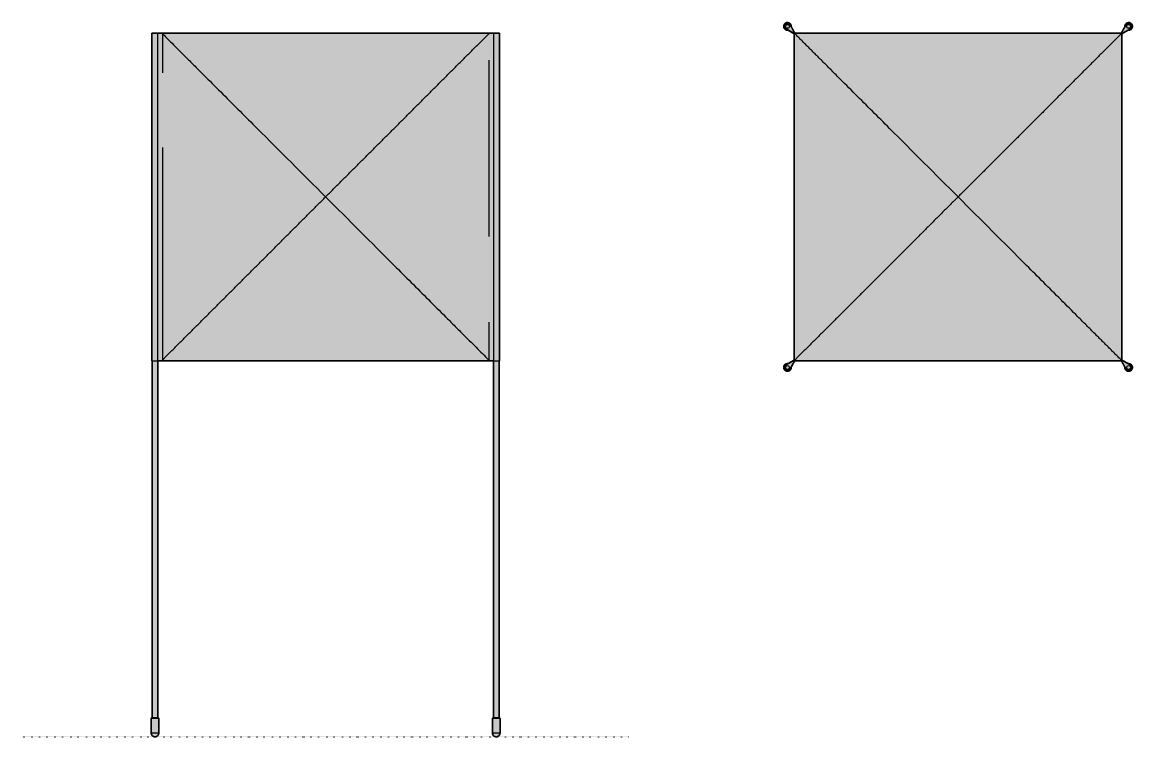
# Model space of a CAD drawing. Header units: millimetres. Extents: x 0 to 1169, y 0 to 752.
import ezdxf

# ---------------------------------------------------------------- set-up
doc = ezdxf.new("R2010")
doc.units = ezdxf.units.MM
doc.linetypes.add('Dots', pattern=[1, 0, -1])
doc.layers.add('Blocks', color=7, linetype='Continuous')
doc.layers.add('Blocks$Fill', color=7, linetype='Continuous', true_color=0xffffff)
for name, color, linetype, lineweight, true_color in [('Blocks$Inner', 7, 'Continuous', 25, 0x007f00), ('Blocks$Outline', 7, 'Continuous', 35, 0xff3f3f), ('Groud', 7, 'Dots', 25, 0x243775)]:
    doc.layers.add(name, color=color, linetype=linetype, lineweight=lineweight, true_color=true_color)

# ---------------------------------------------------------------- blocks, each defined once
blk = doc.blocks.new('Paper Cube Floor Lamp Top')
at = {"layer": 'Blocks$Fill'}
blk.add_hatch(color=256, dxfattribs=at).paths.add_polyline_path([(82.5, -173.8), (82.4, -173.8), (82.4, -173.8), (82.3, -173.8), (82.2, -173.8), (82.1, -173.8), (82.1, -173.8), (82, -173.8), (81.9, -173.8), (81.8, -173.8), (81.8, -173.8), (81.7, -173.8), (81.6, -173.9), (81.5, -173.9), (81.5, -173.9), (81.4, -173.9), (81.3, -173.9), (81.2, -173.9), (81.2, -173.9), (81.1, -174), (81, -174), (80.9, -174), (80.9, -174), (80.8, -174.1), (80.7, -174.1), (80.6, -174.1), (80.6, -174.1), (80.5, -174.2), (80.4, -174.2), (80.4, -174.2), (80.3, -174.3), (80.2, -174.3), (80.1, -174.4), (80.1, -174.4), (80, -174.4), (79.9, -174.5), (79.9, -174.5), (79.8, -174.6), (79.8, -174.6), (79.7, -174.7), (79.6, -174.7), (79.6, -174.8), (79.5, -174.8), (79.5, -174.9), (79.4, -174.9), (79.3, -175), (79.3, -175), (79.2, -175.1), (79.2, -175.1), (79.1, -175.2), (79.1, -175.3), (79, -175.3), (79, -175.4), (78.9, -175.4), (78.9, -175.5), (78.9, -175.6), (78.8, -175.6), (78.8, -175.7), (78.7, -175.7), (78.7, -175.8), (78.7, -175.9), (78.6, -175.9), (78.6, -176), (78.6, -176.1), (78.5, -176.1), (78.5, -176.2), (78.5, -176.3), (78.4, -176.3), (78.4, -176.4), (78.4, -176.5), (78.4, -176.5), (78.3, -176.6), (78.3, -176.7), (78.3, -176.7), (78.3, -176.8), (78.3, -176.9), (78.2, -177), (78.2, -177), (78.2, -177.1), (78.2, -177.2), (78.2, -177.3), (78.2, -177.3), (78.2, -177.4), (78.2, -177.5), (78.2, -177.6), (78.2, -177.7), (78.1, -177.7), (78.1, -177.8), (78.1, -177.9), (78.2, -178), (78.2, -178), (78.2, -178.1), (78.2, -178.2), (78.2, -178.3), (78.2, -178.4), (78.2, -178.4), (78.2, -178.5), (78.2, -178.6), (78.2, -178.7), (78.3, -178.7), (78.3, -178.8), (78.3, -178.9), (78.3, -179), (78.3, -179), (78.4, -179.1), (78.4, -179.2), (78.4, -179.3), (78.4, -179.3), (78.5, -179.4), (78.5, -179.5), (78.5, -179.6), (78.6, -179.6), (78.6, -179.7), (78.7, -179.8), (78.7, -179.8), (78.7, -179.9), (78.8, -180), (78.8, -180), (78.9, -180.1), (78.9, -180.1), (78.9, -180.2), (79, -180.3), (79, -180.3), (79.1, -180.4), (79.1, -180.4), (79.2, -180.5), (79.2, -180.5), (79.3, -180.6), (79.3, -180.6), (79.4, -180.7), (79.4, -180.7), (79.5, -180.8), (79.5, -180.8), (79.6, -180.9), (79.6, -180.9), (79.7, -181), (79.8, -181), (79.8, -181.1), (79.9, -181.1), (79.9, -181.2), (80, -181.2), (80.1, -181.2), (80.1, -181.3), (80.2, -181.3), (80.3, -181.4), (80.3, -181.4), (80.4, -181.4), (80.5, -181.5), (80.6, -181.5), (80.6, -181.5), (80.7, -181.5), (80.8, -181.6), (80.8, -181.6), (80.9, -181.6), (81, -181.6), (81.1, -181.7), (81.1, -181.7), (81.2, -181.7), (81.3, -181.7), (81.4, -181.7), (81.5, -181.8), (81.5, -181.8), (81.6, -181.8), (81.7, -181.8), (81.8, -181.8), (81.8, -181.8), (81.9, -181.8), (82, -181.8), (82.1, -181.8), (82.2, -181.8), (82.2, -181.8), (82.3, -181.8), (82.4, -181.8), (82.5, -181.8), (82.5, -181.8), (82.6, -181.8), (82.7, -181.8), (82.8, -181.8), (82.9, -181.8), (82.9, -181.7), (83, -181.7), (83.1, -181.7), (83.1, -181.7), (83.2, -181.7), (83.3, -181.7), (83.4, -181.6), (83.4, -181.6), (83.5, -181.6), (83.6, -181.6), (83.6, -181.5), (83.7, -181.5), (83.8, -181.5), (83.8, -181.4), (83.9, -181.4), (84, -181.4), (84, -181.3), (84.1, -181.3), (84.2, -181.3), (84.2, -181.2), (84.3, -181.2), (84.3, -181.2), (84.4, -181.1), (84.5, -181.1), (84.5, -181), (84.6, -181), (84.7, -180.9), (84.7, -180.9), (84.8, -180.8), (84.8, -180.8), (84.9, -180.7), (84.9, -180.7), (85, -180.6), (85.1, -180.6), (85.1, -180.5), (85.2, -180.5), (85.2, -180.4), (85.3, -180.3), (85.3, -180.3), (85.4, -180.2), (85.4, -180.1), (85.4, -180.1), (85.5, -180), (85.5, -180), (85.6, -179.9), (85.6, -179.8), (85.7, -179.8), (85.7, -179.7), (85.7, -179.6), (85.8, -179.5), (85.8, -179.5), (85.8, -179.4), (85.9, -179.3), (85.9, -179.3), (85.9, -179.2), (85.9, -179.1), (86, -179), (86, -179), (86, -178.9), (86, -178.8), (86, -178.7), (86.1, -178.7), (86.1, -178.6), (86.1, -178.5), (86.1, -178.4), (86.1, -178.4), (86.1, -178.3), (86.1, -178.2), (86.1, -178.1), (86.1, -178.1), (86.1, -178), (86.1, -177.9), (86.1, -177.8), (86.1, -177.8), (86.1, -177.7), (86.1, -177.6), (86.1, -177.5), (86.1, -177.5), (89.9, -170.7), (433.5, -170.7), (437.3, -177.5), (437.3, -177.5), (437.3, -177.6), (437.3, -177.7), (437.3, -177.8), (437.3, -177.8), (437.3, -177.9), (437.3, -178), (437.3, -178.1), (437.3, -178.1), (437.3, -178.2), (437.3, -178.3), (437.3, -178.4), (437.3, -178.4), (437.4, -178.5), (437.4, -178.6), (437.4, -178.7), (437.4, -178.7), (437.4, -178.8), (437.4, -178.9), (437.5, -179), (437.5, -179), (437.5, -179.1), (437.5, -179.2), (437.6, -179.3), (437.6, -179.3), (437.6, -179.4), (437.6, -179.5), (437.7, -179.5), (437.7, -179.6), (437.8, -179.7), (437.8, -179.8), (437.8, -179.8), (437.9, -179.9), (437.9, -180), (438, -180), (438, -180.1), (438, -180.2), (438.1, -180.2), (438.1, -180.3), (438.2, -180.3), (438.2, -180.4), (438.3, -180.5), (438.3, -180.5), (438.4, -180.6), (438.5, -180.6), (438.5, -180.7), (438.6, -180.7), (438.6, -180.8), (438.7, -180.8), (438.7, -180.9), (438.8, -180.9), (438.9, -181), (438.9, -181), (439, -181.1), (439, -181.1), (439.1, -181.2), (439.2, -181.2), (439.2, -181.2), (439.3, -181.3), (439.4, -181.3), (439.4, -181.4), (439.5, -181.4), (439.5, -181.4), (439.6, -181.5), (439.7, -181.5), (439.7, -181.5), (439.8, -181.5), (439.9, -181.6), (440, -181.6), (440, -181.6), (440.1, -181.6), (440.2, -181.7), (440.2, -181.7), (440.3, -181.7), (440.4, -181.7), (440.5, -181.7), (440.5, -181.7), (440.6, -181.8), (440.7, -181.8), (440.8, -181.8), (440.8, -181.8), (440.9, -181.8), (441, -181.8), (441.1, -181.8), (441.1, -181.8), (441.2, -181.8), (441.3, -181.8), (441.4, -181.8), (441.5, -181.8), (441.5, -181.8), (441.6, -181.8), (441.7, -181.8), (441.8, -181.8), (441.9, -181.8), (441.9, -181.8), (442, -181.8), (442.1, -181.7), (442.2, -181.7), (442.2, -181.7), (442.3, -181.7), (442.4, -181.7), (442.5, -181.6), (442.5, -181.6), (442.6, -181.6), (442.7, -181.6), (442.8, -181.5), (442.8, -181.5), (442.9, -181.5), (443, -181.4), (443, -181.4), (443.1, -181.4), (443.2, -181.3), (443.3, -181.3), (443.3, -181.3), (443.4, -181.2), (443.5, -181.2), (443.5, -181.1), (443.6, -181.1), (443.6, -181.1), (443.7, -181), (443.8, -181), (443.8, -180.9), (443.9, -180.9), (443.9, -180.8), (444, -180.8), (444, -180.7), (444.1, -180.7), (444.1, -180.6), (444.2, -180.6), (444.2, -180.5), (444.3, -180.5), (444.3, -180.4), (444.4, -180.4), (444.4, -180.3), (444.5, -180.2), (444.5, -180.2), (444.6, -180.1), (444.6, -180.1), (444.6, -180), (444.7, -179.9), (444.7, -179.9), (444.8, -179.8), (444.8, -179.7), (444.8, -179.7), (444.9, -179.6), (444.9, -179.5), (444.9, -179.5), (445, -179.4), (445, -179.3), (445, -179.2), (445.1, -179.2), (445.1, -179.1), (445.1, -179), (445.1, -178.9), (445.2, -178.9), (445.2, -178.8), (445.2, -178.7), (445.2, -178.6), (445.2, -178.6), (445.2, -178.5), (445.2, -178.4), (445.3, -178.3), (445.3, -178.2), (445.3, -178.2), (445.3, -178.1), (445.3, -178), (445.3, -177.9), (445.3, -177.8), (445.3, -177.8), (445.3, -177.7), (445.3, -177.6), (445.3, -177.5), (445.3, -177.5), (445.3, -177.4), (445.3, -177.3), (445.2, -177.2), (445.2, -177.2), (445.2, -177.1), (445.2, -177), (445.2, -176.9), (445.2, -176.9), (445.2, -176.8), (445.1, -176.7), (445.1, -176.6), (445.1, -176.6), (445.1, -176.5), (445, -176.4), (445, -176.4), (445, -176.3), (445, -176.2), (444.9, -176.2), (444.9, -176.1), (444.9, -176), (444.8, -176), (444.8, -175.9), (444.8, -175.8), (444.7, -175.8), (444.7, -175.7), (444.7, -175.6), (444.6, -175.6), (444.6, -175.5), (444.5, -175.5), (444.5, -175.4), (444.4, -175.3), (444.4, -175.3), (444.3, -175.2), (444.3, -175.2), (444.2, -175.1), (444.2, -175.1), (444.1, -175), (444.1, -174.9), (444, -174.9), (444, -174.8), (443.9, -174.8), (443.8, -174.7), (443.8, -174.7), (443.7, -174.6), (443.7, -174.6), (443.6, -174.6), (443.5, -174.5), (443.5, -174.5), (443.4, -174.4), (443.3, -174.4), (443.3, -174.3), (443.2, -174.3), (443.1, -174.3), (443.1, -174.2), (443, -174.2), (442.9, -174.2), (442.9, -174.1), (442.8, -174.1), (442.7, -174.1), (442.6, -174.1), (442.6, -174), (442.5, -174), (442.4, -174), (442.3, -174), (442.3, -173.9), (442.2, -173.9), (442.1, -173.9), (442, -173.9), (442, -173.9), (441.9, -173.9), (441.8, -173.9), (441.7, -173.8), (441.7, -173.8), (441.6, -173.8), (441.5, -173.8), (441.5, -173.8), (441.4, -173.8), (441.3, -173.8), (441.2, -173.8), (441.2, -173.8), (441.1, -173.8), (441, -173.8), (440.9, -173.8), (434.2, -170), (434.2, 1.8), (434.2, 173.5), (440.9, 177.3), (441, 177.3), (441.1, 177.3), (441.2, 177.3), (441.2, 177.3), (441.3, 177.3), (441.4, 177.3), (441.5, 177.3), (441.5, 177.3), (441.6, 177.3), (441.7, 177.3), (441.8, 177.4), (441.8, 177.4), (441.9, 177.4), (442, 177.4), (442.1, 177.4), (442.1, 177.4), (442.2, 177.4), (442.3, 177.4), (442.4, 177.5), (442.4, 177.5), (442.5, 177.5), (442.6, 177.5), (442.7, 177.6), (442.7, 177.6), (442.8, 177.6), (442.9, 177.6), (442.9, 177.7), (443, 177.7), (443.1, 177.7), (443.2, 177.8), (443.2, 177.8), (443.3, 177.9), (443.4, 177.9), (443.4, 177.9), (443.5, 178), (443.6, 178), (443.6, 178.1), (443.7, 178.1), (443.7, 178.2), (443.8, 178.2), (443.9, 178.3), (443.9, 178.3), (444, 178.4), (444, 178.4), (444.1, 178.5), (444.2, 178.5), (444.2, 178.6), (444.3, 178.6), (444.3, 178.7), (444.4, 178.8), (444.4, 178.8), (444.5, 178.9), (444.5, 178.9), (444.5, 179), (444.6, 179.1), (444.6, 179.1), (444.7, 179.2), (444.7, 179.2), (444.7, 179.3), (444.8, 179.4), (444.8, 179.4), (444.9, 179.5), (444.9, 179.6), (444.9, 179.6), (444.9, 179.7), (445, 179.8), (445, 179.8), (445, 179.9), (445.1, 180), (445.1, 180), (445.1, 180.1), (445.1, 180.2), (445.1, 180.3), (445.2, 180.3), (445.2, 180.4), (445.2, 180.5), (445.2, 180.5), (445.2, 180.6), (445.2, 180.7), (445.3, 180.8), (445.3, 180.8), (445.3, 180.9), (445.3, 181), (445.3, 181.1), (445.3, 181.2), (445.3, 181.2), (445.3, 181.3), (445.3, 181.4), (445.3, 181.5), (445.3, 181.5), (445.3, 181.6), (445.3, 181.7), (445.3, 181.8), (445.3, 181.9), (445.2, 181.9), (445.2, 182), (445.2, 182.1), (445.2, 182.2), (445.2, 182.3), (445.2, 182.3), (445.1, 182.4), (445.1, 182.5), (445.1, 182.6), (445.1, 182.6), (445, 182.7), (445, 182.8), (445, 182.8), (445, 182.9), (444.9, 183), (444.9, 183.1), (444.9, 183.1), (444.8, 183.2), (444.8, 183.3), (444.8, 183.3), (444.7, 183.4), (444.7, 183.5), (444.6, 183.5), (444.6, 183.6), (444.5, 183.6), (444.5, 183.7), (444.5, 183.8), (444.4, 183.8), (444.4, 183.9), (444.3, 183.9), (444.3, 184), (444.2, 184), (444.2, 184.1), (444.1, 184.2), (444.1, 184.2), (444, 184.3), (444, 184.3), (443.9, 184.3), (443.9, 184.4), (443.8, 184.4), (443.7, 184.5), (443.7, 184.5), (443.6, 184.6), (443.6, 184.6), (443.5, 184.7), (443.4, 184.7), (443.4, 184.7), (443.3, 184.8), (443.2, 184.8), (443.2, 184.9), (443.1, 184.9), (443, 184.9), (443, 185), (442.9, 185), (442.8, 185), (442.7, 185.1), (442.7, 185.1), (442.6, 185.1), (442.5, 185.1), (442.4, 185.2), (442.4, 185.2), (442.3, 185.2), (442.2, 185.2), (442.1, 185.2), (442.1, 185.2), (442, 185.3), (441.9, 185.3), (441.8, 185.3), (441.8, 185.3), (441.7, 185.3), (441.6, 185.3), (441.5, 185.3), (441.4, 185.3), (441.4, 185.3), (441.3, 185.3), (441.2, 185.3), (441.1, 185.3), (441, 185.3), (441, 185.3), (440.9, 185.3), (440.8, 185.3), (440.7, 185.3), (440.7, 185.3), (440.6, 185.3), (440.5, 185.2), (440.4, 185.2), (440.4, 185.2), (440.3, 185.2), (440.2, 185.2), (440.1, 185.2), (440.1, 185.1), (440, 185.1), (439.9, 185.1), (439.9, 185.1), (439.8, 185), (439.7, 185), (439.7, 185), (439.6, 184.9), (439.5, 184.9), (439.5, 184.9), (439.4, 184.9), (439.3, 184.8), (439.3, 184.8), (439.2, 184.7), (439.2, 184.7), (439.1, 184.7), (439, 184.6), (439, 184.6), (438.9, 184.5), (438.8, 184.5), (438.8, 184.4), (438.7, 184.4), (438.7, 184.3), (438.6, 184.3), (438.6, 184.2), (438.5, 184.2), (438.4, 184.1), (438.4, 184.1), (438.3, 184), (438.3, 184), (438.2, 183.9), (438.2, 183.8), (438.1, 183.8), (438.1, 183.7), (438, 183.7), (438, 183.6), (438, 183.5), (437.9, 183.5), (437.9, 183.4), (437.8, 183.3), (437.8, 183.3), (437.8, 183.2), (437.7, 183.1), (437.7, 183), (437.6, 183), (437.6, 182.9), (437.6, 182.8), (437.6, 182.8), (437.5, 182.7), (437.5, 182.6), (437.5, 182.5), (437.5, 182.5), (437.4, 182.4), (437.4, 182.3), (437.4, 182.2), (437.4, 182.2), (437.4, 182.1), (437.4, 182), (437.3, 181.9), (437.3, 181.9), (437.3, 181.8), (437.3, 181.7), (437.3, 181.6), (437.3, 181.6), (437.3, 181.5), (437.3, 181.4), (437.3, 181.3), (437.3, 181.3), (437.3, 181.2), (437.3, 181.1), (437.3, 181), (437.3, 181), (433.5, 174.3), (89.9, 174.3), (86.1, 181), (86.1, 181.1), (86.1, 181.2), (86.1, 181.3), (86.1, 181.4), (86.1, 181.5), (86.1, 181.6), (86.1, 181.7), (86.1, 181.8), (86.1, 181.9), (86.1, 182), (86.1, 182.1), (86.1, 182.2), (86, 182.3), (86, 182.4), (86, 182.5), (85.9, 182.6), (85.9, 182.7), (85.9, 182.8), (85.8, 182.9), (85.8, 183), (85.7, 183.1), (85.7, 183.2), (85.7, 183.2), (85.6, 183.3), (85.6, 183.4), (85.5, 183.5), (85.4, 183.6), (85.4, 183.7), (85.3, 183.8), (85.3, 183.8), (85.2, 183.9), (85.1, 184), (85.1, 184.1), (85, 184.1), (84.9, 184.2), (84.8, 184.3), (84.8, 184.3), (84.7, 184.4), (84.6, 184.5), (84.5, 184.5), (84.5, 184.6), (84.4, 184.7), (84.3, 184.7), (84.2, 184.8), (84.1, 184.8), (84, 184.9), (83.9, 184.9), (83.8, 185), (83.7, 185), (83.6, 185), (83.5, 185.1), (83.4, 185.1), (83.3, 185.1), (83.2, 185.2), (83.1, 185.2), (83, 185.2), (82.9, 185.2), (82.8, 185.3), (82.7, 185.3), (82.6, 185.3), (82.5, 185.3), (82.4, 185.3), (82.3, 185.3), (82.2, 185.3), (82.1, 185.3), (82, 185.3), (81.9, 185.3), (81.8, 185.3), (81.7, 185.3), (81.6, 185.3), (81.5, 185.3), (81.4, 185.3), (81.3, 185.2), (81.2, 185.2), (81.1, 185.2), (81, 185.2), (80.9, 185.1), (80.8, 185.1), (80.7, 185.1), (80.7, 185), (80.6, 185), (80.5, 184.9), (80.4, 184.9), (80.3, 184.9), (80.2, 184.8), (80.1, 184.8), (80, 184.7), (79.9, 184.6), (79.8, 184.6), (79.8, 184.5), (79.7, 184.5), (79.6, 184.4), (79.5, 184.3), (79.4, 184.3), (79.4, 184.2), (79.3, 184.1), (79.2, 184.1), (79.2, 184), (79.1, 183.9), (79, 183.8), (79, 183.8), (78.9, 183.7), (78.9, 183.6), (78.8, 183.5), (78.7, 183.4), (78.7, 183.3), (78.6, 183.2), (78.6, 183.1), (78.5, 183.1), (78.5, 183), (78.5, 182.9), (78.4, 182.8), (78.4, 182.7), (78.3, 182.6), (78.3, 182.5), (78.3, 182.4), (78.3, 182.3), (78.2, 182.2), (78.2, 182.1), (78.2, 182), (78.2, 181.9), (78.2, 181.8), (78.2, 181.7), (78.2, 181.6), (78.2, 181.5), (78.1, 181.4), (78.1, 181.3), (78.2, 181.2), (78.2, 181.1), (78.2, 181), (78.2, 180.9), (78.2, 180.8), (78.2, 180.7), (78.2, 180.6), (78.2, 180.5), (78.3, 180.4), (78.3, 180.3), (78.3, 180.2), (78.3, 180.1), (78.4, 180), (78.4, 179.9), (78.5, 179.8), (78.5, 179.7), (78.5, 179.6), (78.6, 179.5), (78.6, 179.4), (78.7, 179.3), (78.7, 179.2), (78.8, 179.2), (78.8, 179.1), (78.9, 179), (79, 178.9), (79, 178.8), (79.1, 178.8), (79.2, 178.7), (79.2, 178.6), (79.3, 178.5), (79.4, 178.5), (79.4, 178.4), (79.5, 178.3), (79.6, 178.3), (79.7, 178.2), (79.7, 178.1), (79.8, 178.1), (79.9, 178), (80, 178), (80.1, 177.9), (80.2, 177.9), (80.2, 177.8), (80.3, 177.8), (80.4, 177.7), (80.5, 177.7), (80.6, 177.6), (80.7, 177.6), (80.8, 177.6), (80.9, 177.5), (81, 177.5), (81.1, 177.5), (81.2, 177.4), (81.3, 177.4), (81.4, 177.4), (81.5, 177.4), (81.6, 177.4), (81.7, 177.3), (81.8, 177.3), (81.9, 177.3), (82, 177.3), (82.1, 177.3), (82.2, 177.3), (82.3, 177.3), (82.4, 177.3), (82.5, 177.3), (89.2, 173.5), (89.2, -170)], flags=0)
at = {"layer": 'Blocks$Inner'}
for p, q in [((80.5, 178.4), (89.2, 173.5)), ((89.2, 173.9), (80.7, 178.7)), ((84.8, 182.8), (89.6, 174.3)), ((89.9, 174.3), (85, 182.9)), ((438.4, 182.9), (433.5, 174.3)), ((433.9, 174.3), (438.7, 182.8)), ((442.8, 178.7), (434.2, 173.9)), ((434.2, 173.5), (442.9, 178.4)), ((89.2, -170), (80.5, -174.9)), ((80.7, -175.2), (89.2, -170.4)), ((89.6, -170.7), (84.8, -179.3)), ((85, -179.4), (89.9, -170.7)), ((433.5, -170.7), (438.4, -179.4)), ((438.7, -179.3), (433.9, -170.7)), ((442.9, -174.9), (434.2, -170)), ((434.2, -170.4), (442.8, -175.2))]:
    blk.add_line(p, q, dxfattribs=at)
for points in [[(89.2, 174.3), (261.7, 174.3), (434.2, 174.3), (428.9, 168.9), (423.6, 163.6)], [(434.2, -170.7), (261.7, -170.7), (89.2, -170.7), (89.2, 1.8), (89.2, 174.3)], [(434.2, 174.3), (434.2, 1.8), (434.2, -170.7)], [(99.8, -160.1), (94.5, -165.4), (89.2, -170.7)]]:
    blk.add_lwpolyline(points, dxfattribs=at)
for centre in [(82.1, 181.3), (441.3, 181.3), (82.1, -177.8), (441.3, -177.8)]:
    blk.add_circle(centre, 2, dxfattribs=at)
for centre, radius, start, end in [((82.1, 181.3), 4, 355.0186, 182.188), ((82.1, 181.3), 4, 182.188, 274.9814), ((82.1, 181.3), 3.3, 29.4301, 240.5699), ((441.3, 181.3), 4, 265.0186, 184.9814), ((441.3, 181.3), 3.3, 299.4301, 150.5699), ((82.1, -177.8), 4, 85.0186, 4.9814), ((82.1, -177.8), 3.3, 119.4301, 330.5699), ((441.3, -177.8), 4, 175.0186, 95.8355), ((441.3, -177.8), 3.3, 209.4301, 60.5699)]:
    blk.add_arc(centre, radius, start, end, dxfattribs=at)
at = {"layer": 'Blocks$Inner', "extrusion": (0, 0, -1)}
for centre, start, end in [((-82.1, 181.3), 299.4301, 150.5699), ((-441.3, 181.3), 29.4301, 240.5699), ((-82.1, -177.8), 209.4301, 60.5699), ((-441.3, -177.8), 119.4301, 330.5699)]:
    blk.add_arc(centre, 3, start, end, dxfattribs=at)
at = {"layer": 'Blocks$Inner'}
for points, knots in [([(117.5, 146), (117, 146.5), (115.9, 147.5), (114.4, 149.1), (112.8, 150.7), (111.2, 152.3), (109.6, 153.8), (108.1, 155.4), (106.5, 157), (104.9, 158.6), (103.3, 160.1), (101.8, 161.7), (100.2, 163.3), (98.6, 164.8), (97.1, 166.4), (95.5, 168), (93.9, 169.6), (92.4, 171.1), (90.8, 172.7), (89.7, 173.7), (89.2, 174.3)], [3, 3, 3, 3, 3.055556, 3.111111, 3.166667, 3.222222, 3.277778, 3.333333, 3.388889, 3.444444, 3.5, 3.555555, 3.611111, 3.666666, 3.722222, 3.777778, 3.833333, 3.888889, 3.944444, 4, 4, 4, 4]), ([(423.6, 163.6), (420.9, 160.9), (415.5, 155.6), (407.4, 147.5), (399.3, 139.4), (391.2, 131.3), (383.1, 123.2), (375, 115.1), (366.9, 107), (358.9, 98.9), (350.8, 90.8), (342.7, 82.7), (334.6, 74.6), (326.5, 66.5), (318.4, 58.4), (310.3, 50.3), (302.2, 42.2), (294.1, 34.1), (286, 26), (277.9, 17.9), (269.8, 9.8), (264.4, 4.5), (261.7, 1.8)], [8, 8, 8, 8, 8.050004, 8.100007, 8.15001, 8.200012, 8.250013, 8.300015, 8.350015, 8.400015, 8.450015, 8.500015, 8.550014, 8.600013, 8.650012, 8.70001, 8.750009, 8.800007, 8.850005, 8.900003, 8.950002, 9, 9, 9, 9]), ([(261.7, 1.8), (237.7, 25.8), (213.6, 49.8), (177.6, 85.9), (165.6, 97.9), (147.5, 115.9), (141.5, 121.9), (132.5, 130.9), (129.5, 134), (123.5, 140), (120.5, 143), (117.5, 146)], [2, 2, 2, 2, 2.5, 2.5, 2.75, 2.75, 2.875, 2.875, 2.9375, 2.9375, 3, 3, 3, 3]), ([(261.7, 1.8), (259, -0.9), (253.6, -6.3), (245.5, -14.4), (237.4, -22.5), (229.3, -30.6), (221.3, -38.7), (213.2, -46.8), (205.1, -54.9), (197, -63), (188.9, -71.1), (180.8, -79.2), (172.7, -87.3), (164.6, -95.4), (156.5, -103.5), (148.4, -111.6), (140.3, -119.7), (132.2, -127.8), (124.1, -135.9), (116, -143.9), (107.9, -152), (102.5, -157.4), (99.8, -160.1)], [9, 9, 9, 9, 9.049998, 9.099997, 9.149995, 9.199993, 9.249991, 9.29999, 9.349988, 9.399987, 9.449986, 9.499985, 9.549985, 9.599985, 9.649985, 9.699985, 9.749987, 9.799988, 9.84999, 9.899993, 9.949996, 10, 10, 10, 10]), ([(405.9, -142.5), (402.9, -139.5), (399.9, -136.5), (393.9, -130.4), (390.9, -127.4), (381.9, -118.4), (375.9, -112.4), (357.9, -94.4), (345.8, -82.4), (309.8, -46.3), (285.8, -22.3), (261.7, 1.8)], [1, 1, 1, 1, 1.0625, 1.0625, 1.125, 1.125, 1.25, 1.25, 1.5, 1.5, 2, 2, 2, 2]), ([(434.2, -170.7), (433.7, -170.2), (432.7, -169.2), (431.1, -167.6), (429.5, -166), (427.9, -164.5), (426.4, -162.9), (424.8, -161.3), (423.2, -159.8), (421.7, -158.2), (420.1, -156.6), (418.5, -155.1), (417, -153.5), (415.4, -151.9), (413.8, -150.3), (412.2, -148.8), (410.7, -147.2), (409.1, -145.6), (407.5, -144), (406.5, -143), (405.9, -142.5)], [0, 0, 0, 0, 0.055556, 0.111111, 0.166667, 0.222222, 0.277778, 0.333334, 0.388889, 0.444445, 0.5, 0.555556, 0.611111, 0.666667, 0.722222, 0.777778, 0.833333, 0.888889, 0.944444, 1, 1, 1, 1])]:
    blk.add_open_spline(points, degree=3, knots=knots, dxfattribs=at)
at = {"layer": 'Blocks$Outline'}
for points in [[(89.2, 173.5), (89.2, 1.8), (89.2, -170)], [(89.9, -170.7), (261.7, -170.7), (433.5, -170.7)]]:
    blk.add_lwpolyline(points, dxfattribs=at)
for points, weights, knots in [([(86.1, 181), (86.3, 182.7), (85.1, 184), (84, 185.3), (82.2, 185.3), (80.5, 185.4), (79.3, 184.1), (78.1, 182.9), (78.2, 181.2), (78.2, 179.5), (79.5, 178.3), (80.8, 177.2), (82.5, 177.3)], [1, 0.917781108818, 1, 0.917781108818, 1, 0.917781108818, 1, 0.917781108818, 1, 0.919146643345, 1, 0.919146643345, 1], [0, 0, 0, 3.266723, 3.266723, 6.533446, 6.533446, 9.800169, 9.800169, 13.066891, 13.066891, 16.305993, 16.305993, 19.545094, 19.545094, 19.545094]), ([(440.9, 177.3), (443.7, 177.1), (444.9, 179.6), (446.1, 182.2), (444.1, 184.2), (442.1, 186.1), (439.6, 184.9), (437.1, 183.8), (437.3, 181)], [1, 0.819198522129, 1, 0.819198522129, 1, 0.819198522129, 1, 0.819198522129, 1], [0, 0, 0, 4.886274, 4.886274, 9.772547, 9.772547, 14.658821, 14.658821, 19.545094, 19.545094, 19.545094]), ([(82.5, -173.8), (79.7, -173.6), (78.5, -176.1), (77.3, -178.7), (79.3, -180.6), (81.3, -182.6), (83.8, -181.4), (86.4, -180.3), (86.1, -177.5)], [1, 0.819198522129, 1, 0.819198522129, 1, 0.819198522129, 1, 0.819198522129, 1], [0, 0, 0, 4.886274, 4.886274, 9.772547, 9.772547, 14.658821, 14.658821, 19.545094, 19.545094, 19.545094]), ([(437.3, -177.5), (437.1, -180.3), (439.6, -181.5), (442.2, -182.6), (444.1, -180.6), (446.1, -178.6), (444.9, -176.1), (443.7, -173.6), (440.9, -173.8)], [1, 0.818128526466, 1, 0.818128526466, 1, 0.818128526466, 1, 0.820480211783, 0.995357446202], [0, 0, 0, 4.901179, 4.901179, 9.802359, 9.802359, 14.703538, 14.703538, 19.541343, 19.541343, 19.541343])]:
    blk.add_rational_spline(points, weights, degree=2, knots=knots, dxfattribs=at)
for points in [[(82.5, 177.3), (85.9, 175.4), (89.2, 173.5)], [(89.9, 174.3), (88, 177.6), (86.1, 181)], [(437.3, 181), (435.4, 177.6), (433.5, 174.3)], [(434.2, 173.5), (437.6, 175.4), (440.9, 177.3)], [(89.2, -170), (85.9, -171.9), (82.5, -173.8)], [(86.1, -177.5), (88, -174.1), (89.9, -170.7)], [(433.5, -170.7), (435.4, -174.1), (437.3, -177.5)], [(440.9, -173.8), (437.6, -171.9), (434.2, -170)]]:
    blk.add_open_spline(points, degree=2, dxfattribs=at)
for points, knots in [([(433.5, 174.3), (376.2, 174.3), (319, 174.3), (261.7, 174.3), (204.5, 174.3), (147.2, 174.3), (89.9, 174.3)], [-5.995901, -5.995901, -5.995901, -5.995901, -5, -5, -5, -4.004098, -4.004098, -4.004098, -4.004098]), ([(434.2, -170), (434.2, -112.8), (434.2, -55.5), (434.2, 1.8), (434.2, 59), (434.2, 116.3), (434.2, 173.5)], [0.004099, 0.004099, 0.004099, 0.004099, 1, 1, 1, 1.995901, 1.995901, 1.995901, 1.995901])]:
    blk.add_open_spline(points, degree=3, knots=knots, dxfattribs=at)
blk = doc.blocks.new('Paper Cube Floor Lamp Side')
at = {"layer": 'Blocks$Fill'}
blk.add_hatch(color=256, dxfattribs=at).paths.add_polyline_path([(502.3, 741), (496.1, 741), (491.2, 741), (486.6, 741), (481.7, 741), (319.4, 741), (147.6, 741), (142.7, 741), (136.5, 741), (136.5, 396), (136.8, 396), (136.8, 20), (136.7, 20), (136.7, 20), (136.7, 20), (136.7, 20), (136.7, 20), (136.6, 20), (136.6, 20), (136.6, 20), (136.6, 20), (136.6, 20), (136.5, 20), (136.5, 20), (136.5, 20), (136.5, 20), (136.4, 20), (136.4, 19.9), (136.4, 19.9), (136.4, 19.9), (136.4, 19.9), (136.3, 19.9), (136.3, 19.9), (136.3, 19.9), (136.3, 19.9), (136.3, 19.9), (136.2, 19.9), (136.2, 19.8), (136.2, 19.8), (136.2, 19.8), (136.2, 19.8), (136.2, 19.8), (136.1, 19.8), (136.1, 19.8), (136.1, 19.7), (136.1, 19.7), (136.1, 19.7), (136.1, 19.7), (136, 19.7), (136, 19.6), (136, 19.6), (136, 19.6), (136, 19.6), (136, 19.6), (136, 19.6), (135.9, 19.5), (135.9, 19.5), (135.9, 19.5), (135.9, 19.5), (135.9, 19.5), (135.9, 19.4), (135.9, 19.4), (135.9, 19.4), (135.9, 19.4), (135.9, 19.3), (135.9, 19.3), (135.9, 19.3), (135.9, 19.3), (135.9, 19.3), (135.8, 19.2), (135.8, 19.2), (135.8, 19.2), (135.8, 19.2), (135.8, 19.2), (135.8, 19.1), (135.8, 19.1), (135.8, 19.1), (135.8, 4), (135.8, 3.9), (135.8, 3.8), (135.8, 3.7), (135.9, 3.6), (135.9, 3.5), (135.9, 3.5), (135.9, 3.4), (135.9, 3.3), (135.9, 3.2), (135.9, 3.1), (136, 3), (136, 2.9), (136, 2.8), (136.1, 2.7), (136.1, 2.6), (136.1, 2.5), (136.2, 2.4), (136.2, 2.3), (136.2, 2.3), (136.3, 2.2), (136.3, 2.1), (136.4, 2), (136.4, 1.9), (136.5, 1.8), (136.5, 1.7), (136.6, 1.6), (136.7, 1.6), (136.7, 1.5), (136.8, 1.4), (136.9, 1.3), (136.9, 1.2), (137, 1.2), (137.1, 1.1), (137.2, 1), (137.2, 1), (137.3, 0.9), (137.4, 0.8), (137.5, 0.8), (137.6, 0.7), (137.6, 0.7), (137.7, 0.6), (137.8, 0.5), (137.9, 0.5), (138, 0.4), (138.1, 0.4), (138.2, 0.4), (138.3, 0.3), (138.4, 0.3), (138.5, 0.2), (138.6, 0.2), (138.6, 0.2), (138.7, 0.2), (138.8, 0.1), (138.9, 0.1), (139, 0.1), (139.1, 0.1), (139.2, 0.1), (139.3, 0), (139.4, 0), (139.5, 0), (139.6, 0), (139.7, 0), (139.7, 0), (139.8, 0), (139.9, 0), (140, 0), (140.1, 0), (140.2, 0), (140.3, 0), (140.4, 0), (140.5, 0.1), (140.6, 0.1), (140.7, 0.1), (140.8, 0.1), (140.8, 0.1), (140.9, 0.2), (141, 0.2), (141.1, 0.2), (141.2, 0.2), (141.3, 0.3), (141.4, 0.3), (141.5, 0.4), (141.6, 0.4), (141.7, 0.4), (141.8, 0.5), (141.9, 0.5), (141.9, 0.6), (142, 0.7), (142.1, 0.7), (142.2, 0.8), (142.3, 0.8), (142.4, 0.9), (142.4, 1), (142.5, 1), (142.6, 1.1), (142.7, 1.2), (142.7, 1.2), (142.8, 1.3), (142.9, 1.4), (142.9, 1.5), (143, 1.6), (143.1, 1.6), (143.1, 1.7), (143.2, 1.8), (143.2, 1.9), (143.3, 2), (143.3, 2.1), (143.4, 2.2), (143.4, 2.3), (143.5, 2.3), (143.5, 2.4), (143.6, 2.5), (143.6, 2.6), (143.6, 2.7), (143.7, 2.8), (143.7, 2.9), (143.7, 3), (143.7, 3.1), (143.8, 3.2), (143.8, 3.3), (143.8, 3.4), (143.8, 3.5), (143.8, 3.5), (143.8, 3.6), (143.8, 3.7), (143.8, 3.8), (143.8, 3.9), (143.8, 4), (143.8, 19.1), (143.8, 19.1), (143.8, 19.1), (143.8, 19.2), (143.8, 19.2), (143.8, 19.2), (143.8, 19.2), (143.8, 19.2), (143.8, 19.3), (143.8, 19.3), (143.8, 19.3), (143.8, 19.3), (143.8, 19.3), (143.8, 19.4), (143.8, 19.4), (143.8, 19.4), (143.8, 19.4), (143.8, 19.5), (143.8, 19.5), (143.7, 19.5), (143.7, 19.5), (143.7, 19.5), (143.7, 19.6), (143.7, 19.6), (143.7, 19.6), (143.7, 19.6), (143.7, 19.6), (143.7, 19.6), (143.6, 19.7), (143.6, 19.7), (143.6, 19.7), (143.6, 19.7), (143.6, 19.7), (143.6, 19.8), (143.5, 19.8), (143.5, 19.8), (143.5, 19.8), (143.5, 19.8), (143.5, 19.8), (143.4, 19.8), (143.4, 19.9), (143.4, 19.9), (143.4, 19.9), (143.4, 19.9), (143.4, 19.9), (143.3, 19.9), (143.3, 19.9), (143.3, 19.9), (143.3, 19.9), (143.2, 19.9), (143.2, 20), (143.2, 20), (143.2, 20), (143.2, 20), (143.1, 20), (143.1, 20), (143.1, 20), (143.1, 20), (143.1, 20), (143, 20), (143, 20), (143, 20), (143, 20), (143, 20), (142.9, 20), (142.8, 20), (142.8, 396), (147.6, 396), (491.2, 396), (496, 396), (496, 20), (495.9, 20), (495.9, 20), (495.8, 20), (495.8, 20), (495.8, 20), (495.8, 20), (495.8, 20), (495.7, 20), (495.7, 20), (495.7, 20), (495.7, 20), (495.7, 20), (495.6, 20), (495.6, 20), (495.6, 20), (495.6, 19.9), (495.5, 19.9), (495.5, 19.9), (495.5, 19.9), (495.5, 19.9), (495.5, 19.9), (495.4, 19.9), (495.4, 19.9), (495.4, 19.9), (495.4, 19.9), (495.4, 19.8), (495.4, 19.8), (495.3, 19.8), (495.3, 19.8), (495.3, 19.8), (495.3, 19.8), (495.3, 19.8), (495.2, 19.7), (495.2, 19.7), (495.2, 19.7), (495.2, 19.7), (495.2, 19.7), (495.2, 19.6), (495.2, 19.6), (495.1, 19.6), (495.1, 19.6), (495.1, 19.6), (495.1, 19.6), (495.1, 19.5), (495.1, 19.5), (495.1, 19.5), (495.1, 19.5), (495.1, 19.5), (495, 19.4), (495, 19.4), (495, 19.4), (495, 19.4), (495, 19.3), (495, 19.3), (495, 19.3), (495, 19.3), (495, 19.3), (495, 19.2), (495, 19.2), (495, 19.2), (495, 19.2), (495, 19.2), (495, 19.1), (495, 19.1), (495, 19.1), (495, 4), (495, 3.9), (495, 3.8), (495, 3.7), (495, 3.6), (495, 3.5), (495, 3.5), (495, 3.4), (495, 3.3), (495.1, 3.2), (495.1, 3.1), (495.1, 3), (495.1, 2.9), (495.2, 2.8), (495.2, 2.7), (495.2, 2.6), (495.3, 2.5), (495.3, 2.4), (495.3, 2.3), (495.4, 2.3), (495.4, 2.2), (495.5, 2.1), (495.5, 2), (495.6, 1.9), (495.6, 1.8), (495.7, 1.7), (495.7, 1.6), (495.8, 1.6), (495.9, 1.5), (495.9, 1.4), (496, 1.3), (496.1, 1.2), (496.2, 1.2), (496.2, 1.1), (496.3, 1), (496.4, 1), (496.5, 0.9), (496.5, 0.8), (496.6, 0.8), (496.7, 0.7), (496.8, 0.7), (496.9, 0.6), (497, 0.5), (497.1, 0.5), (497.1, 0.4), (497.2, 0.4), (497.3, 0.4), (497.4, 0.3), (497.5, 0.3), (497.6, 0.2), (497.7, 0.2), (497.8, 0.2), (497.9, 0.2), (498, 0.1), (498.1, 0.1), (498.2, 0.1), (498.3, 0.1), (498.3, 0.1), (498.4, 0), (498.5, 0), (498.6, 0), (498.7, 0), (498.8, 0), (498.9, 0), (499, 0), (499.1, 0), (499.2, 0), (499.2, 0), (499.3, 0), (499.4, 0), (499.5, 0), (499.6, 0.1), (499.7, 0.1), (499.8, 0.1), (499.9, 0.1), (500, 0.1), (500.1, 0.2), (500.2, 0.2), (500.3, 0.2), (500.4, 0.2), (500.5, 0.3), (500.5, 0.3), (500.6, 0.4), (500.7, 0.4), (500.8, 0.4), (500.9, 0.5), (501, 0.5), (501.1, 0.6), (501.2, 0.7), (501.3, 0.7), (501.3, 0.8), (501.4, 0.8), (501.5, 0.9), (501.6, 1), (501.7, 1), (501.7, 1.1), (501.8, 1.2), (501.9, 1.2), (502, 1.3), (502, 1.4), (502.1, 1.5), (502.1, 1.6), (502.2, 1.6), (502.3, 1.7), (502.3, 1.8), (502.4, 1.9), (502.4, 2), (502.5, 2.1), (502.5, 2.2), (502.6, 2.3), (502.6, 2.3), (502.7, 2.4), (502.7, 2.5), (502.7, 2.6), (502.8, 2.7), (502.8, 2.8), (502.8, 2.9), (502.9, 3), (502.9, 3.1), (502.9, 3.2), (502.9, 3.3), (502.9, 3.4), (502.9, 3.5), (503, 3.5), (503, 3.6), (503, 3.7), (503, 3.8), (503, 3.9), (503, 4), (503, 19.1), (503, 19.1), (503, 19.1), (503, 19.2), (503, 19.2), (503, 19.2), (503, 19.2), (503, 19.2), (503, 19.3), (503, 19.3), (503, 19.3), (503, 19.3), (502.9, 19.3), (502.9, 19.4), (502.9, 19.4), (502.9, 19.4), (502.9, 19.4), (502.9, 19.5), (502.9, 19.5), (502.9, 19.5), (502.9, 19.5), (502.9, 19.5), (502.9, 19.6), (502.8, 19.6), (502.8, 19.6), (502.8, 19.6), (502.8, 19.6), (502.8, 19.6), (502.8, 19.7), (502.8, 19.7), (502.7, 19.7), (502.7, 19.7), (502.7, 19.7), (502.7, 19.8), (502.7, 19.8), (502.7, 19.8), (502.6, 19.8), (502.6, 19.8), (502.6, 19.8), (502.6, 19.8), (502.6, 19.9), (502.6, 19.9), (502.5, 19.9), (502.5, 19.9), (502.5, 19.9), (502.5, 19.9), (502.5, 19.9), (502.4, 19.9), (502.4, 19.9), (502.4, 19.9), (502.4, 20), (502.3, 20), (502.3, 20), (502.3, 20), (502.3, 20), (502.3, 20), (502.2, 20), (502.2, 20), (502.2, 20), (502.2, 20), (502.2, 20), (502.1, 20), (502.1, 20), (502.1, 20), (502.1, 20), (502, 20), (502, 396), (502.3, 396)], flags=0)
at = {"layer": 'Blocks$Inner'}
for p, q in [((491.2, 712.4), (491.2, 526.6)), ((147.6, 620.6), (147.6, 396)), ((491.2, 436.7), (491.2, 396)), ((142.8, 20), (142.8, 396)), ((502, 20), (502, 396)), ((142.9, 20), (136.7, 20)), ((143.8, 4), (143.8, 19.1)), ((502.1, 20), (495.9, 20))]:
    blk.add_line(p, q, dxfattribs=at)
for points in [[(496.1, 396), (502.3, 396), (502.3, 741), (496.1, 741), (496.1, 396), (491.2, 396), (147.6, 396), (142.7, 396), (142.7, 741), (136.5, 741)], [(136.5, 396), (136.5, 741), (136.5, 396), (142.7, 396)], [(142.7, 741), (147.6, 741), (147.6, 699)], [(482.7, 741), (481.7, 741), (486.6, 741), (491.9, 741), (319.4, 741), (146.9, 741)], [(481.3, 730.4), (486.6, 735.7), (491.2, 740.3)], [(496.1, 741), (491.2, 741), (491.2, 740.2)], [(147.6, 396.7), (152.2, 401.3), (157.5, 406.6)], [(143.8, 19.1), (135.8, 19.1), (135.8, 4)], [(135.8, 19.1), (135.8, 4), (143.8, 4)], [(503, 19.1), (495, 19.1), (495, 4)], [(495, 19.1), (495, 4), (503, 4), (503, 19.1)]]:
    blk.add_lwpolyline(points, dxfattribs=at)
for points in [[(136.8, 396, 0), (136.8, 20, 0)], [(496, 396, 0), (496, 20, 0)]]:
    blk.add_polyline3d(points, close=True, dxfattribs=at)
for centre, radius, start, end in [((136.7, 19.1), 0.9, 90, 180), ((136.7, 19.1), 0.9, 90, 180), ((142.9, 19.1), 0.9, 0, 90), ((495.9, 19.1), 0.9, 90, 180), ((502.1, 19.1), 0.9, 0, 90), ((139.8, 4), 4, 180, 0), ((499, 4), 4, 180, 0)]:
    blk.add_arc(centre, radius, start, end, dxfattribs=at)
for points, knots in [([(147.6, 740.3), (152.1, 735.8), (161.3, 726.6), (170.5, 717.4), (175.2, 712.7)], [-1, -1, -1, -1, -0.512837, 0, 0, 0, 0]), ([(319.4, 568.5), (322.1, 571.2), (327.5, 576.6), (335.6, 584.7), (343.7, 592.8), (351.8, 600.9), (359.9, 609), (368, 617.1), (376.1, 625.2), (384.2, 633.3), (392.3, 641.3), (400.4, 649.4), (408.4, 657.5), (416.5, 665.6), (424.6, 673.7), (432.7, 681.8), (440.8, 689.9), (448.9, 698), (457, 706.1), (465.1, 714.2), (473.2, 722.3), (478.6, 727.7), (481.3, 730.4)], [3, 3, 3, 3, 3.049998, 3.099997, 3.149995, 3.199993, 3.249991, 3.29999, 3.349988, 3.399987, 3.449986, 3.499985, 3.549985, 3.599985, 3.649985, 3.699985, 3.749987, 3.799988, 3.84999, 3.899993, 3.949996, 4, 4, 4, 4]), ([(193.2, 694.7), (199.2, 688.7), (205.2, 682.7), (223.3, 664.6), (235.3, 652.6), (271.3, 616.6), (295.4, 592.5), (319.4, 568.5)], [0.125, 0.125, 0.125, 0.125, 0.25, 0.25, 0.5, 0.5, 1, 1, 1, 1]), ([(157.5, 406.6), (160.2, 409.3), (165.6, 414.7), (173.7, 422.8), (181.8, 430.9), (189.9, 439), (198, 447.1), (206.1, 455.2), (214.2, 463.3), (222.3, 471.4), (230.4, 479.5), (238.5, 487.6), (246.6, 495.7), (254.7, 503.7), (262.8, 511.8), (270.8, 519.9), (278.9, 528), (287, 536.1), (295.1, 544.2), (303.2, 552.3), (311.3, 560.4), (316.7, 565.8), (319.4, 568.5)], [2, 2, 2, 2, 2.050004, 2.100007, 2.15001, 2.200012, 2.250013, 2.300015, 2.350015, 2.400015, 2.450015, 2.500015, 2.550014, 2.600013, 2.650012, 2.70001, 2.750009, 2.800007, 2.850005, 2.900003, 2.950002, 3, 3, 3, 3]), ([(319.4, 568.5), (343.4, 544.5), (367.5, 520.4), (403.5, 484.4), (415.6, 472.4), (433.6, 454.3), (439.6, 448.3), (445.6, 442.3)], [1, 1, 1, 1, 1.5, 1.5, 1.75, 1.75, 1.875, 1.875, 1.875, 1.875]), ([(463.6, 424.3), (468.3, 419.6), (477.6, 410.4), (486.7, 401.2), (491.2, 396.7)], [2, 2, 2, 2, 2.512836, 3, 3, 3, 3])]:
    blk.add_open_spline(points, degree=3, knots=knots, dxfattribs=at)
for points in [[(175.2, 712.7), (178.2, 709.7), (181.2, 706.7), (184.2, 703.7)], [(184.2, 703.7), (187.2, 700.7), (190.2, 697.7), (193.2, 694.7)], [(445.6, 442.3), (448.6, 439.3), (451.6, 436.3), (454.6, 433.3)], [(454.6, 433.3), (457.6, 430.3), (460.6, 427.3), (463.6, 424.3)]]:
    blk.add_open_spline(points, degree=3, dxfattribs=at)
at = {"layer": 'Blocks$Outline'}
for points in [[(142.7, 741), (136.5, 741)], [(136.5, 741), (136.5, 396)], [(147.6, 741), (142.7, 741)], [(319.4, 741), (147.6, 741)], [(481.7, 741), (319.4, 741)], [(486.6, 741), (481.7, 741)], [(491.2, 741), (486.6, 741)], [(496.1, 741), (491.2, 741)], [(502.3, 741), (496.1, 741)], [(502.3, 396), (502.3, 741)], [(136.5, 396), (136.8, 396)], [(136.8, 396), (136.8, 20)], [(142.8, 20), (142.8, 396)], [(142.8, 396), (147.6, 396)], [(147.6, 396), (491.2, 396)], [(491.2, 396), (496, 396)], [(496, 396), (496, 20)], [(502, 20), (502, 396)], [(502, 396), (502.3, 396)], [(135.8, 19.1), (135.8, 4)], [(136.8, 20), (136.7, 20)], [(142.9, 20), (142.8, 20)], [(143.8, 4), (143.8, 19.1)], [(495, 19.1), (495, 4)], [(496, 20), (495.9, 20)], [(502.1, 20), (502, 20)], [(503, 4), (503, 19.1)]]:
    blk.add_lwpolyline(points, dxfattribs=at)
for points, weights, knots in [([(136.7, 20), (136.7, 20), (135.8, 20), (135.8, 19.1)], [1, 0.999986668852, 0.707120112335, 1], [7.613717, 7.613717, 7.613717, 7.613781, 9.027433, 9.027433, 9.027433]), ([(135.8, 4), (135.8, 0), (139.8, 0), (143.8, 0), (143.8, 4)], [1, 0.707106781187, 1, 0.707106781187, 1], [16.513717, 16.513717, 16.513717, 22.796902, 22.796902, 29.080087, 29.080087, 29.080087]), ([(495, 4), (495, 0), (499, 0), (503, 0), (503, 4)], [1, 0.707106781187, 1, 0.707106781187, 1], [24.127433, 24.127433, 24.127433, 30.410619, 30.410619, 36.693804, 36.693804, 36.693804])]:
    blk.add_rational_spline(points, weights, degree=2, knots=knots, dxfattribs=at)
for points in [[(143.8, 19.1), (143.8, 20), (142.9, 20)], [(495.9, 20), (495, 20), (495, 19.1)], [(503, 19.1), (503, 20), (502.1, 20)]]:
    blk.add_rational_spline(points, [1, 0.707106781187, 1], degree=2, dxfattribs=at)

msp = doc.modelspace()

# ---------------------------------------------------------------- linework, layer by layer
at = {"layer": 'Groud'}
msp.add_lwpolyline([(0, 0), (638.8, 0)], dxfattribs=at)

# ---------------------------------------------------------------- block references
at = {"layer": 'Blocks'}
for name, p in [('Paper Cube Floor Lamp Top', (723.5, 566.7)), ('Paper Cube Floor Lamp Side', (0, 0))]:
    msp.add_blockref(name, p, dxfattribs=at)

doc.saveas('drawing.dxf')
